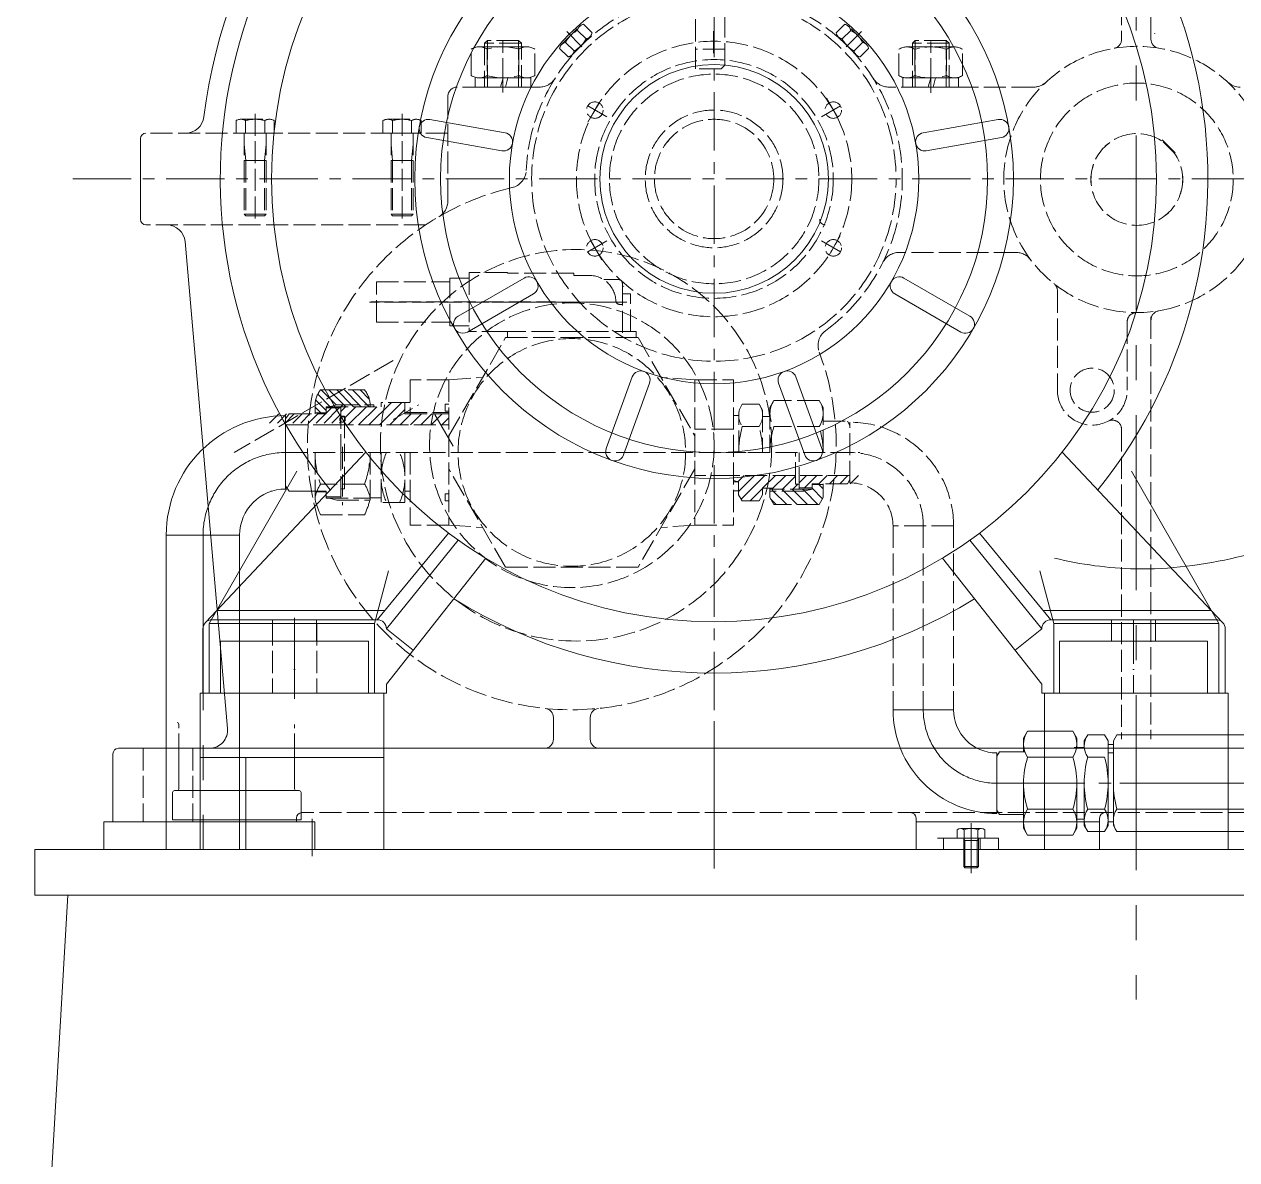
# Model space of a CAD drawing. Header units: inches. Extents: x 76 to 22091, y 292 to 17065.
# Drawn here: x 4608 to 5268, y 12980 to 13598 of the extents above; entities that cross this region are included whole.
import ezdxf

# ---------------------------------------------------------------- set-up
doc = ezdxf.new("R2010")
doc.units = ezdxf.units.IN
doc.header["$MEASUREMENT"] = 0
for name, pattern in [('ACAD_ISO02W100', [15, 12, -3]), ('ACAD_ISO04W100', [30, 24, -3, 0, -3]), ('CENTER', [50.8, 31.75, -6.35, 6.35, -6.35]), ('EB_DASH', [6, 3, -3]), ('EB_DASHDOTDOT', [45, 30, -3, 3, -3, 3, -3])]:
    doc.linetypes.add(name, pattern=pattern)
for name, color, linetype, lineweight in [('CAXA0', 7, 'Continuous', 5), ('CAXA1', 5, 'CENTER', 5), ('CAXA2', 6, 'EB_DASH', 5), ('CAXA3', 7, 'Continuous', 5), ('图层1', 1, 'ACAD_ISO04W100', 5)]:
    doc.layers.add(name, color=color, linetype=linetype, lineweight=lineweight)

msp = doc.modelspace()

# ---------------------------------------------------------------- linework, layer by layer
at = {"color": 7, "lineweight": 5}
for p, q in [((4828.63, 13546.1), (4869.52, 13538.88)), ((5138.19, 13546.1), (5097.29, 13538.88)), ((4826.89, 13536.25), (4867.79, 13529.04)), ((5139.92, 13536.25), (5099.03, 13529.04)), ((4844.03, 13439.03), (4880, 13459.8)), ((5122.78, 13439.03), (5086.82, 13459.8)), ((4849.03, 13430.37), (4885, 13451.14)), ((5117.78, 13430.37), (5081.82, 13451.14)), ((4924.65, 13366.92), (4938.86, 13405.94)), ((4934.05, 13363.5), (4948.25, 13402.52)), ((5032.76, 13363.5), (5018.56, 13402.52)), ((5042.16, 13366.92), (5027.96, 13405.94)), ((4706.55, 13272.43), (4793.71, 13365.01)), ((5260.26, 13272.43), (5173.1, 13365.01)), ((4799.91, 13273.73), (4838.74, 13320.93)), ((4804.91, 13268.73), (4844.05, 13317.05)), ((5161.91, 13268.73), (5122.76, 13317.05)), ((5166.91, 13273.73), (5128.08, 13320.93)), ((4804.91, 13238.73), (4859, 13307.27)), ((5161.91, 13238.73), (5107.82, 13307.27)), ((4804.02, 13278.73), (4712.48, 13278.73)), ((5162.79, 13278.73), (5254.34, 13278.73)), ((4799.91, 13273.73), (4709.91, 13273.73)), ((4799.91, 13273.73), (4709.91, 13273.73)), ((5166.91, 13273.73), (5256.91, 13273.73)), ((5166.91, 13273.73), (5256.91, 13273.73)), ((4704.91, 13268.73), (4704.91, 13233.73)), ((4804.91, 13268.73), (4819.4, 13257.1)), ((5161.91, 13268.73), (5147.41, 13257.1)), ((5261.91, 13268.73), (5261.91, 13233.73)), ((4795.23, 13262.06), (4714.59, 13262.06)), ((4714.59, 13262.06), (4714.59, 13233.73)), ((4795.23, 13262.06), (4795.23, 13233.73)), ((5171.59, 13262.06), (5252.23, 13262.06)), ((5171.59, 13262.06), (5171.59, 13233.73)), ((5252.23, 13262.06), (5252.23, 13233.73)), ((4804.91, 13238.73), (4804.91, 13233.73)), ((5161.91, 13238.73), (5161.91, 13233.73)), ((4804.91, 13233.73), (4704.91, 13233.73)), ((5161.91, 13233.73), (5261.91, 13233.73))]:
    msp.add_line(p, q, dxfattribs=at)
for radius in [241.04, 163.05, 149.02, 111.52, 62.24]:
    msp.add_circle((4983.41, 13513.73), radius, dxfattribs=at)
for centre, radius, start, end in [((4983.41, 13513.73), 269, 115.54954, 218.99914), ((4983.41, 13513.73), 269, 321.00086, 64.45046), ((4827.76, 13541.17), 5, 80, 260), ((5139.06, 13541.17), 5, 280, 100), ((4868.66, 13533.96), 5, 260, 80), ((5098.16, 13533.96), 5, 100, 280), ((4882.5, 13455.47), 5, 300, 120), ((5084.32, 13455.47), 5, 60, 240), ((4846.53, 13434.7), 5, 120, 300), ((5120.28, 13434.7), 5, 240, 60), ((4943.55, 13404.23), 5, 340, 160), ((5023.26, 13404.23), 5, 20, 200), ((4929.35, 13365.21), 5, 160, 340), ((5037.46, 13365.21), 5, 200, 20), ((4983.41, 13513.73), 269, 238.17487, 301.82513), ((4709.91, 13268.73), 5, 90, 180), ((4799.91, 13268.73), 5, 0, 90), ((5166.91, 13268.73), 5, 90, 180), ((5256.91, 13268.73), 5, 0, 90)]:
    msp.add_arc(centre, radius, start, end, dxfattribs=at)
at = {"layer": 'CAXA0', "color": 7, "linetype": 'Continuous', "lineweight": 5}
for p, q in [((5221.41, 13684.5), (5221.41, 13589.9)), ((4670.92, 13535.72), (4670.92, 13491.73)), ((4695.21, 13479.6), (4718.39, 13214.6)), ((4774.14, 13389.84), (4767.48, 13396.5)), ((4777.5, 13390.72), (4769.39, 13398.83)), ((4781.63, 13390.83), (4773.63, 13398.83)), ((4785.88, 13390.83), (4777.88, 13398.83)), ((4790.12, 13390.83), (4782.12, 13398.83)), ((4794.36, 13390.83), (4786.36, 13398.83)), ((4795.57, 13393.86), (4790.6, 13398.83)), ((4769.16, 13386.33), (4766.02, 13389.47)), ((4772.02, 13387.72), (4766.35, 13393.39)), ((4770.95, 13380.83), (4779.2, 13389.08)), ((4772.02, 13386.14), (4774.96, 13389.08)), ((4780.02, 13387.07), (4782.68, 13389.73)), ((4782.73, 13389.73), (4781.63, 13390.83)), ((4782.26, 13383.65), (4788.34, 13389.73)), ((4784.09, 13379.83), (4793.99, 13389.73)), ((4786.98, 13389.73), (4785.88, 13390.83)), ((4789.75, 13379.83), (4799.65, 13389.73)), ((4791.22, 13389.73), (4790.12, 13390.83)), ((4795.46, 13389.73), (4794.36, 13390.83)), ((4795.41, 13379.83), (4807.69, 13392.11)), ((4801.06, 13379.83), (4813.34, 13392.11)), ((4802.02, 13392.1), (4802.03, 13392.11)), ((4741.25, 13380.83), (4746.25, 13385.83)), ((4745.5, 13380.83), (4750.5, 13385.83)), ((4749.74, 13380.83), (4754.74, 13385.83)), ((4752.02, 13385.83), (4750.02, 13383.04)), ((4750.02, 13384.86), (4750.02, 13344.91)), ((4753.98, 13380.83), (4758.98, 13385.83)), ((4758.22, 13380.83), (4763.22, 13385.83)), ((4762.47, 13380.83), (4767.47, 13385.83)), ((4766.71, 13380.83), (4771.71, 13385.83)), ((4775.19, 13380.83), (4780.02, 13385.65)), ((4806.72, 13379.83), (4815.02, 13388.13)), ((4812.38, 13379.83), (4818.38, 13385.83)), ((4818.04, 13379.83), (4824.04, 13385.83)), ((4823.69, 13379.83), (4829.69, 13385.83)), ((4829.35, 13379.83), (4835.35, 13385.83)), ((4841.34, 13368.19), (4831.34, 13385.51)), ((4835.01, 13379.83), (4838.92, 13383.74)), ((4779.44, 13380.83), (4780.02, 13381.41)), ((4708.42, 13271.73), (4756.1, 13354.56)), ((4993.92, 13352.07), (4994.13, 13352.27)), ((4996.42, 13348.91), (4999.78, 13352.27)), ((4996.8, 13343.63), (5005.44, 13352.27)), ((4998.21, 13339.39), (5011.1, 13352.27)), ((5009.86, 13345.32), (5016.81, 13352.27)), ((5015.3, 13345.11), (5022.47, 13352.27)), ((5020.66, 13344.81), (5027.71, 13351.86)), ((5029.8, 13348.35), (5033.72, 13352.27)), ((5032.61, 13345.5), (5039.38, 13352.27)), ((5040.56, 13347.79), (5045.04, 13352.27)), ((5046.21, 13347.79), (5050.69, 13352.27)), ((5051.86, 13347.78), (5056.35, 13352.27)), ((5057.51, 13347.78), (5062.01, 13352.27)), ((5258.42, 13271.73), (5210.73, 13354.56)), ((4742.02, 13343.83), (4742.73, 13343.83)), ((4752.02, 13343.83), (4750.02, 13346.63)), ((4752.02, 13343.83), (4766.02, 13343.83)), ((5003.06, 13338.53), (5009.8, 13345.27)), ((5015.67, 13343.82), (5015.3, 13344.19)), ((5015.67, 13343.82), (5015.3, 13344.19)), ((5022.96, 13336.51), (5015.67, 13343.82)), ((5022.96, 13336.51), (5015.67, 13343.82)), ((5021.33, 13343.81), (5020.33, 13344.81)), ((5021.33, 13343.81), (5020.33, 13344.81)), ((5028.62, 13336.51), (5021.33, 13343.81)), ((5028.62, 13336.51), (5021.33, 13343.81)), ((5026.98, 13343.81), (5025.99, 13344.81)), ((5026.98, 13343.81), (5025.99, 13344.81)), ((5026.31, 13344.81), (5029.06, 13347.55)), ((5034.28, 13336.5), (5026.98, 13343.81)), ((5034.28, 13336.5), (5026.98, 13343.81)), ((5032.58, 13343.86), (5031.64, 13344.8)), ((5032.58, 13343.86), (5031.64, 13344.8)), ((5039.94, 13336.5), (5032.58, 13343.86)), ((5039.94, 13336.5), (5032.58, 13343.86)), ((5042.43, 13339.65), (5036.8, 13345.3)), ((5042.43, 13339.65), (5036.8, 13345.3)), ((5042.8, 13344.95), (5040.46, 13347.29)), ((5042.8, 13344.95), (5040.46, 13347.29)), ((5017.31, 13336.52), (5014.18, 13339.65)), ((5017.31, 13336.52), (5014.18, 13339.65)), ((4684.99, 13319.83), (4724.94, 13319.83)), ((4684.99, 13319.83), (4684.99, 13148.73)), ((4684.99, 13319.83), (4714.94, 13319.83)), ((4724.94, 13319.83), (4724.94, 13148.73)), ((4798.42, 13271.73), (4806.02, 13300.34)), ((5168.42, 13271.73), (5160.82, 13300.34)), ((4708.42, 13271.73), (4798.42, 13271.73)), ((4708.42, 13233.73), (4708.42, 13271.73)), ((4798.42, 13233.73), (4798.42, 13271.73)), ((5168.42, 13271.73), (5258.42, 13271.73)), ((5168.42, 13233.73), (5168.42, 13271.73)), ((5258.42, 13233.73), (5258.42, 13271.73)), ((4803.42, 13233.73), (4703.41, 13233.73)), ((4703.41, 13233.73), (4703.41, 13148.73)), ((4803.42, 13233.73), (4803.42, 13148.73)), ((5163.42, 13233.73), (5163.42, 13148.73)), ((5263.41, 13233.73), (5163.42, 13233.73)), ((5263.41, 13233.73), (5263.41, 13148.73)), ((5113.88, 13224.74), (5080.88, 13224.74)), ((4895.92, 13220.49), (4895.92, 13208.73)), ((4915.92, 13220.49), (4915.92, 13208.73)), ((5152.02, 13209.25), (5154.21, 13213.04)), ((5154.21, 13213.04), (5178.83, 13213.04)), ((5181.02, 13209.25), (5178.83, 13213.04)), ((5185.02, 13207.74), (5186.93, 13211.04)), ((5186.93, 13211.04), (5196.12, 13211.04)), ((5198.02, 13207.74), (5196.12, 13211.04)), ((5200.92, 13207.74), (5202.83, 13211.04)), ((5303.05, 13211.04), (5202.83, 13211.04)), ((5303.05, 13211.04), (5245.77, 13211.04)), ((5400.41, 13203.73), (4658.92, 13203.73)), ((5152.02, 13209.25), (5152.02, 13201.74)), ((5179.52, 13204.24), (5185.02, 13204.24)), ((5181.02, 13209.25), (5181.02, 13204.24)), ((5185.02, 13207.74), (5185.02, 13204.24)), ((5198.02, 13207.74), (5198.02, 13201.24)), ((5200.92, 13205.74), (5198.02, 13205.74)), ((5200.92, 13207.74), (5200.92, 13163.74)), ((4655.92, 13200.73), (4655.92, 13163.73)), ((4803.42, 13198.73), (4703.41, 13198.73)), ((4728.41, 13198.73), (4728.41, 13148.73)), ((5137.52, 13199.4), (5138.87, 13201.74)), ((5137.52, 13201.24), (5137.52, 13168.24)), ((5138.87, 13201.74), (5152.76, 13201.74)), ((5154.21, 13198.89), (5178.83, 13198.89)), ((5186.93, 13198.89), (5196.12, 13198.89)), ((5200.92, 13201.24), (5198.02, 13201.24)), ((5198.02, 13201.24), (5198.02, 13161.74)), ((5152.02, 13184.74), (5152.02, 13160.23)), ((5181.02, 13160.23), (5181.02, 13184.74)), ((5185.02, 13184.74), (5185.02, 13161.74)), ((5185.02, 13161.74), (5185.02, 13184.74)), ((5200.92, 13184.74), (5200.92, 13161.74)), ((5200.92, 13161.74), (5200.92, 13184.74)), ((4688.41, 13164.73), (4688.41, 13179.73)), ((4689.41, 13180.73), (4757.41, 13180.73)), ((4755.91, 13180.73), (4757.41, 13180.73)), ((4758.41, 13164.73), (4758.41, 13179.73)), ((4688.41, 13164.73), (4758.41, 13164.73)), ((4755.92, 13165.73), (4755.92, 13163.73)), ((5093.41, 13165.73), (5093.41, 13163.73)), ((5093.42, 13165.73), (5093.42, 13163.73)), ((5137.52, 13170.07), (5138.87, 13167.74)), ((5138.87, 13167.74), (5152.02, 13167.74)), ((5152.02, 13160.23), (5152.02, 13167.74)), ((5154.21, 13170.59), (5178.83, 13170.59)), ((5181.02, 13165.24), (5181.02, 13160.23)), ((5181.02, 13165.24), (5185.02, 13165.24)), ((5185.02, 13165.24), (5185.02, 13161.74)), ((5186.93, 13170.59), (5196.12, 13170.59)), ((5193.42, 13165.73), (5193.42, 13148.73)), ((5198.02, 13161.74), (5198.02, 13168.24)), ((5200.92, 13165.24), (5200.92, 13161.74)), ((5202.83, 13170.59), (5303.05, 13170.59)), ((4661.9, 13163.73), (4650.92, 13163.73)), ((4650.92, 13163.73), (4650.92, 13148.73)), ((4723.41, 13163.73), (4650.92, 13163.73)), ((4723.42, 13163.73), (4655.92, 13163.73)), ((4765.92, 13163.73), (4670.92, 13163.73)), ((4765.92, 13163.73), (4765.92, 13148.73)), ((5193.41, 13163.73), (5093.41, 13163.73)), ((5093.41, 13163.73), (5093.41, 13148.73)), ((5169.91, 13163.73), (5093.41, 13163.73)), ((5193.42, 13163.73), (5093.42, 13163.73)), ((5193.42, 13163.73), (5093.42, 13163.73)), ((5114.41, 13163.73), (5097.41, 13163.73)), ((5114.42, 13163.73), (5097.42, 13163.73)), ((5115.91, 13159.44), (5115.91, 13154.74)), ((5129.04, 13160.04), (5117.78, 13160.04)), ((5119.66, 13159.44), (5119.66, 13154.74)), ((5127.16, 13159.44), (5127.16, 13154.74)), ((5130.92, 13159.44), (5130.92, 13154.74)), ((5152.02, 13160.23), (5154.21, 13156.44)), ((5181.02, 13160.23), (5178.83, 13156.44)), ((5185.02, 13161.74), (5186.93, 13158.44)), ((5186.93, 13158.44), (5196.12, 13158.44)), ((5198.02, 13161.74), (5196.12, 13158.44)), ((5200.92, 13163.74), (5197.99, 13163.74)), ((5200.92, 13161.74), (5202.83, 13158.44)), ((5303.05, 13158.44), (5202.83, 13158.44)), ((5138.41, 13154.74), (5105.05, 13154.74)), ((5130.92, 13154.74), (5115.91, 13154.74)), ((5127.41, 13154.74), (5119.41, 13154.74)), ((5119.41, 13154.74), (5120.01, 13153.49)), ((5119.41, 13154.74), (5119.41, 13139.34)), ((5127.41, 13153.49), (5119.41, 13153.49)), ((5120.01, 13153.49), (5120.01, 13138.74)), ((5127.41, 13154.74), (5126.81, 13153.49)), ((5126.81, 13153.49), (5126.81, 13138.74)), ((5127.41, 13154.74), (5127.41, 13139.34)), ((5128.41, 13154.74), (5128.41, 13148.74)), ((5138.41, 13154.74), (5138.41, 13148.73)), ((5154.21, 13156.44), (5178.83, 13156.44)), ((5473.41, 13148.73), (4613.4, 13148.73)), ((4613.4, 13148.73), (4613.4, 13123.73)), ((4613.41, 13148.73), (4613.41, 13123.73)), ((5443.41, 13148.73), (4613.41, 13148.73)), ((4675.41, 13148.73), (4771.41, 13148.73)), ((5120.01, 13138.74), (5119.41, 13139.34)), ((5127.41, 13139.34), (5119.41, 13139.34)), ((5126.81, 13138.74), (5120.01, 13138.74)), ((5126.81, 13138.74), (5127.41, 13139.34)), ((4631.33, 13123.73), (4607.62, 12718.73)), ((4613.41, 13123.73), (5519.73, 13123.73))]:
    msp.add_line(p, q, dxfattribs=at)
for centre, radius, start, end in [((4983.41, 13513.73), 280, 58.99728, 173.06809), ((5212.97, 13513.84), 205, 308.94851, 93.45141), ((5212.97, 13513.85), 178.5, 317.84881, 79.53904), ((5226.41, 13589.9), 5, 180, 260.57775), ((5270.05, 13573.73), 10, 226.94561, 270), ((4695.53, 13548.73), 10, 270, 353.06809), ((4673.92, 13535.72), 3, 90, 180), ((4673.92, 13491.73), 3, 180, 270), ((4685.25, 13478.73), 10, 5, 90), ((4750.02, 13319.83), 65.03, 90, 180), ((4750.02, 13319.83), 25.08, 90, 180), ((4817.28, 13352.86), 53.05, 194.91691, 204.52925), ((4890.92, 13220.49), 5, 0, 84.22171), ((4920.92, 13220.49), 5, 95.77737, 180), ((5137.38, 13224.74), 56.5, 180, 270.14568), ((5137.38, 13224.74), 23.5, 180, 270), ((4690.91, 13216.73), 1, 0, 90), ((4708.43, 13213.73), 10, 270, 5), ((5164.55, 13205.97), 12.53, 145.61575, 214.38425), ((5168.49, 13205.97), 12.53, 325.61575, 34.38425), ((5195.66, 13204.96), 10.64, 145.17482, 214.82518), ((4658.92, 13200.73), 3, 90, 180), ((4890.92, 13208.73), 5, 270, 0), ((4920.92, 13208.73), 5, 180, 270), ((5198.85, 13184.74), 46.83, 162.41205, 180), ((5134.19, 13184.74), 46.83, 0, 17.58795), ((5238.52, 13184.74), 53.5, 164.66283, 180), ((5144.53, 13184.74), 53.5, 0, 15.33717), ((5198.85, 13184.74), 46.83, 180, 197.58795), ((5134.19, 13184.74), 46.83, 342.41205, 0), ((5238.52, 13184.74), 53.5, 180, 195.33717), ((5144.53, 13184.74), 53.5, 344.66283, 0), ((5254.42, 13184.74), 53.5, 180, 195.33717), ((4689.41, 13179.73), 1, 90, 180), ((4690.91, 13181.73), 1, 270, 0), ((4755.91, 13181.73), 1, 180, 270), ((4757.41, 13179.73), 1, 0, 90), ((4758.92, 13165.73), 3, 90, 180), ((5090.41, 13165.73), 3, 0, 90), ((5090.42, 13165.73), 3, 0, 90), ((5164.55, 13163.51), 12.53, 145.61575, 214.38425), ((5168.49, 13163.51), 12.53, 325.61575, 34.38425), ((5195.66, 13164.51), 10.64, 145.17482, 214.82518), ((5196.41, 13165.73), 3, 90, 180), ((5187.38, 13164.51), 10.64, 325.17482, 34.82518), ((5211.56, 13164.51), 10.64, 145.17482, 214.82518), ((5117.78, 13156.81), 3.23, 54.42999, 125.57001), ((5123.41, 13148.04), 12, 71.77609, 108.22391), ((5129.04, 13156.81), 3.23, 54.42999, 125.57001)]:
    msp.add_arc(centre, radius, start, end, dxfattribs=at)
msp.add_open_spline([(5168.86, 13307.29), (5183.33, 13303.8), (5216.64, 13299.2), (5268.81, 13305.8), (5322.02, 13325.02), (5368.09, 13358.86), (5404.27, 13403.46), (5427.79, 13456.35), (5436.85, 13513.91), (5430.68, 13572.25), (5409.45, 13627.35), (5374.45, 13675.47), (5327.88, 13712.86), (5272.82, 13738.07), (5205.61, 13745.27), (5158.61, 13750.34), (5131.41, 13752.05)], degree=3, knots=[390.984986, 390.984986, 390.984986, 390.984986, 435.562997, 491.28195, 547.414343, 603.989531, 660.957167, 718.31882, 776.072409, 834.217399, 892.754845, 951.684747, 1011.007107, 1070.721927, 1130.877301, 1212.959318, 1212.959318, 1212.959318, 1212.959318], dxfattribs=at)
msp.add_point((5213.41, 13513.73), dxfattribs=at)
at = {"layer": 'CAXA1', "lineweight": 5}
for p, q in [((4983.41, 13967.43), (4983.41, 13211.17)), ((4634.12, 13513.73), (5332.69, 13513.73))]:
    msp.add_line(p, q, dxfattribs=at)
at = {"layer": 'CAXA1', "linetype": 'CENTER', "lineweight": 5, "ltscale": 3}
for p, q in [((5213.41, 13842.26), (5213.41, 13067.03)), ((4705.02, 13319.83), (4705.02, 13148.73)), ((4754.92, 13274.73), (4754.92, 13230.73)), ((4983.41, 13218.51), (4983.41, 13138.26)), ((5337.72, 13184.74), (5134.88, 13184.74)), ((5466.36, 13184.74), (5192.92, 13184.74)), ((5250.44, 13184.73), (5342.8, 13184.73)), ((5253.94, 13184.73), (5346.3, 13184.73)), ((4764.41, 13144.98), (4764.41, 13165.42)), ((5123.41, 13163.04), (5123.41, 13135.74)), ((4983.41, 13148.74), (4983.41, 13138.26))]:
    msp.add_line(p, q, dxfattribs=at)
for centre, radius, start, end in [((4750.02, 13319.83), 45, 90, 180), ((5137.38, 13224.74), 40, 180, 270.20578)]:
    msp.add_arc(centre, radius, start, end, dxfattribs=at)
at = {"layer": 'CAXA2', "color": 7, "linetype": 'ACAD_ISO02W100', "lineweight": 5}
for p, q in [((4973.33, 13573.73), (4973.33, 13794.37)), ((4973.33, 13573.65), (4973.33, 13793.65)), ((4989.33, 13575.73), (4989.33, 13794.58)), ((4989.33, 13575.73), (4989.33, 13793.86)), ((5205.41, 13684.38), (5205.41, 13589.8)), ((4900.37, 13586.94), (4910.11, 13596.8)), ((4911.45, 13585.74), (4903.11, 13593.98)), ((4909.01, 13594.65), (4913.66, 13590.05)), ((4916.91, 13593.33), (4912.25, 13597.93)), ((4983.06, 13582.14), (4983.06, 13597.14)), ((4983.42, 13581.22), (4983.42, 13596.22)), ((5049.92, 13593.33), (5054.57, 13597.93)), ((5057.82, 13594.65), (5053.16, 13590.05)), ((5055.37, 13585.74), (5063.72, 13593.98)), ((5066.45, 13586.94), (5056.71, 13596.8)), ((4858.41, 13587.62), (4859.91, 13589.12)), ((4878.41, 13587.62), (4858.41, 13587.62)), ((4858.41, 13587.62), (4858.41, 13563.75)), ((4876.91, 13589.12), (4859.91, 13589.12)), ((4859.91, 13563.75), (4859.91, 13589.12)), ((4868.41, 13567.49), (4868.41, 13588.67)), ((4878.41, 13587.62), (4876.91, 13589.12)), ((4876.91, 13563.75), (4876.91, 13589.12)), ((4878.41, 13563.75), (4878.41, 13587.62)), ((4902.51, 13588.07), (4907.17, 13583.48)), ((4906.06, 13581.32), (4915.8, 13591.18)), ((5060.76, 13581.32), (5051.02, 13591.18)), ((5064.31, 13588.07), (5059.66, 13583.48)), ((5091.41, 13587.6), (5092.91, 13589.1)), ((5111.41, 13587.6), (5091.41, 13587.6)), ((5091.41, 13587.6), (5091.41, 13563.73)), ((5109.91, 13589.1), (5092.91, 13589.1)), ((5092.91, 13563.73), (5092.91, 13589.1)), ((5101.41, 13567.45), (5101.41, 13588.63)), ((5111.41, 13587.6), (5109.91, 13589.1)), ((5109.91, 13563.73), (5109.91, 13589.1)), ((5111.41, 13563.73), (5111.41, 13587.6)), ((5223.38, 13593.07), (5223.38, 13593.02)), ((5223.43, 13593.06), (5223.43, 13593.01)), ((4851.09, 13570.05), (4851.09, 13584.39)), ((4855.42, 13585.67), (4881.4, 13585.67)), ((4859.75, 13584.39), (4859.75, 13570.05)), ((4877.07, 13584.39), (4877.07, 13570.05)), ((4885.73, 13570.05), (4885.73, 13584.39)), ((4903.92, 13580.19), (4899.27, 13584.79)), ((4989.33, 13584.47), (4973.33, 13584.47)), ((5062.9, 13580.19), (5067.56, 13584.79)), ((5084.09, 13570), (5084.09, 13584.35)), ((5088.42, 13585.63), (5114.4, 13585.63)), ((5092.75, 13584.35), (5092.75, 13570)), ((5110.07, 13584.35), (5110.07, 13570)), ((5118.73, 13570), (5118.73, 13584.35)), ((4987.33, 13573.73), (4973.33, 13573.73)), ((4987.33, 13573.73), (4989.33, 13575.73)), ((4883.51, 13568.75), (4853.31, 13568.75)), ((4853.31, 13563.75), (4853.31, 13568.75)), ((4855.42, 13568.77), (4881.4, 13568.77)), ((4867.29, 13564.4), (4868.45, 13568.75)), ((4868.41, 13560.75), (4868.41, 13571.75)), ((4869.7, 13563.75), (4871.04, 13568.75)), ((4883.51, 13563.75), (4883.51, 13568.75)), ((5116.51, 13568.71), (5086.31, 13568.71)), ((5086.31, 13563.71), (5086.31, 13568.71)), ((5088.42, 13568.73), (5114.4, 13568.73)), ((5100.29, 13564.35), (5101.46, 13568.71)), ((5101.41, 13560.71), (5101.41, 13571.71)), ((5102.71, 13563.71), (5104.05, 13568.71)), ((5116.51, 13563.71), (5116.51, 13568.71)), ((4888.29, 13563.73), (4843.41, 13563.73)), ((4883.51, 13563.75), (4853.31, 13563.75)), ((4867.11, 13563.75), (4867.29, 13564.4)), ((5157.4, 13563.73), (5078.62, 13563.73)), ((5116.51, 13563.71), (5086.31, 13563.71)), ((5100.12, 13563.71), (5100.29, 13564.35)), ((4838.41, 13558.73), (4838.41, 13501.81)), ((4924.96, 13547.47), (4911.97, 13554.97)), ((4914.71, 13544.73), (4922.21, 13557.72)), ((5041.87, 13547.47), (5054.86, 13554.97)), ((5044.62, 13557.72), (5052.12, 13544.73)), ((4733.41, 13549.24), (4733.41, 13490.74)), ((4813.41, 13549.24), (4813.41, 13490.74)), ((4723.01, 13545.47), (4723.01, 13538.74)), ((4725.61, 13546.24), (4741.2, 13546.24)), ((4728.21, 13545.47), (4728.21, 13538.74)), ((4738.6, 13545.47), (4738.6, 13538.74)), ((4743.8, 13545.47), (4743.8, 13538.74)), ((4803.01, 13545.47), (4803.01, 13538.74)), ((4805.61, 13546.24), (4821.2, 13546.24)), ((4808.21, 13545.47), (4808.21, 13538.74)), ((4818.6, 13545.47), (4818.6, 13538.74)), ((4823.8, 13545.47), (4823.8, 13538.74)), ((4838.41, 13538.73), (4673.92, 13538.73)), ((4723.01, 13538.74), (4743.8, 13538.74)), ((4727.41, 13538.74), (4739.41, 13538.74)), ((4727.41, 13538.74), (4727.41, 13494.64)), ((4739.41, 13538.74), (4739.41, 13494.64)), ((4803.01, 13538.74), (4823.8, 13538.74)), ((4807.41, 13538.74), (4819.41, 13538.74)), ((4807.41, 13538.74), (4807.41, 13494.64)), ((4819.41, 13538.74), (4819.41, 13494.64)), ((5227.53, 13534.96), (5234.6, 13527.89)), ((5227.57, 13534.96), (5234.64, 13527.89)), ((4728.31, 13523.74), (4727.41, 13532.49)), ((4738.51, 13523.74), (4739.41, 13532.49)), ((4808.31, 13523.74), (4807.41, 13532.49)), ((4818.51, 13523.74), (4819.41, 13532.49)), ((5228.13, 13533.88), (5234.08, 13527.95)), ((4727.41, 13523.74), (4739.41, 13523.74)), ((4728.31, 13523.74), (4728.31, 13493.74)), ((4738.51, 13523.74), (4738.51, 13493.74)), ((4807.41, 13523.74), (4819.41, 13523.74)), ((4808.31, 13523.74), (4808.31, 13493.74)), ((4818.51, 13523.74), (4818.51, 13493.74)), ((4728.31, 13493.74), (4727.41, 13494.64)), ((4727.41, 13494.64), (4739.41, 13494.64)), ((4738.51, 13493.74), (4739.41, 13494.64)), ((4808.31, 13493.74), (4807.41, 13494.64)), ((4807.41, 13494.64), (4819.41, 13494.64)), ((4818.51, 13493.74), (4819.41, 13494.64)), ((4826.32, 13488.73), (4673.92, 13488.73)), ((4728.31, 13493.74), (4738.51, 13493.74)), ((4808.31, 13493.74), (4818.51, 13493.74)), ((4922.21, 13469.73), (4914.71, 13482.72)), ((5052.12, 13482.72), (5044.62, 13469.73)), ((4924.96, 13479.97), (4911.97, 13472.47)), ((5041.87, 13479.97), (5054.86, 13472.47)), ((5147.89, 13473.73), (5084.23, 13473.73)), ((4870.92, 13462.73), (4849.92, 13462.73)), ((4849.92, 13462.73), (4849.92, 13430.73)), ((4868.92, 13462.73), (4870.92, 13462.73)), ((4870.92, 13462.73), (4870.92, 13462.48)), ((4906.92, 13462.48), (4870.92, 13462.48)), ((4906.92, 13461.23), (4906.92, 13462.48)), ((4799.42, 13435.74), (4799.42, 13457.74)), ((4799.42, 13457.74), (4839.42, 13457.74)), ((4839.42, 13459.74), (4849.92, 13459.74)), ((4839.42, 13433.74), (4839.42, 13459.74)), ((4915.42, 13461.23), (4906.92, 13461.23)), ((4923.28, 13458.91), (4931.43, 13458.91)), ((4931.43, 13458.91), (4923.28, 13458.91)), ((4933.43, 13456.91), (4933.43, 13428.24)), ((4934.22, 13455.31), (4933.99, 13455.18)), ((4937.92, 13451.23), (4933.43, 13451.23)), ((4937.92, 13430.73), (4937.92, 13451.23)), ((5170.41, 13452.82), (5170.41, 13398.73)), ((4935.94, 13446.73), (4795.73, 13446.73)), ((4796.63, 13446.74), (4896.96, 13446.74)), ((4933.04, 13446.73), (4862.31, 13446.73)), ((4931.9, 13445.45), (4933.43, 13445.45)), ((4799.42, 13435.74), (4839.42, 13435.74)), ((5208.41, 13435.95), (5208.41, 13398.73)), ((5221.41, 13438.73), (5221.41, 13208.73)), ((4839.42, 13433.74), (4849.92, 13433.74)), ((4868.92, 13430.73), (4849.92, 13430.73)), ((4940.92, 13430.73), (4862.31, 13430.73)), ((4870.92, 13430.73), (4862.31, 13430.73)), ((4870.92, 13430.73), (4870.92, 13427.33)), ((4940.92, 13430.73), (4940.92, 13427.33)), ((4838.92, 13373.79), (4869.83, 13427.33)), ((4869.83, 13427.33), (4942, 13427.33)), ((4942, 13427.33), (4972.92, 13373.79)), ((4808.62, 13414.86), (4722.02, 13364.86)), ((4838.92, 13404.38), (4817.92, 13404.38)), ((4817.92, 13404.38), (4817.92, 13385.83)), ((4838.92, 13404.38), (4857.34, 13405.7)), ((4838.92, 13404.38), (4838.92, 13325.28)), ((4972.92, 13404.38), (4954.49, 13405.7)), ((4972.92, 13404.38), (4993.92, 13404.38)), ((4972.92, 13404.38), (4972.92, 13325.28)), ((4993.92, 13404.38), (4993.92, 13325.28)), ((4769.02, 13398.83), (4793.02, 13398.83)), ((4766.02, 13390.46), (4766.02, 13385.83)), ((4772.02, 13389.73), (4802.02, 13389.73)), ((4772.02, 13389.73), (4772.02, 13385.83)), ((4772.02, 13389.08), (4780.02, 13389.08)), ((4777.94, 13390.83), (4773.71, 13389.73)), ((4777.94, 13390.83), (4796.01, 13390.83)), ((4780.02, 13389.73), (4781.12, 13390.83)), ((4780.02, 13389.73), (4780.02, 13364.83)), ((4796.01, 13390.83), (4798.02, 13390.83)), ((4796.02, 13390.46), (4796.02, 13389.73)), ((4798.02, 13390.83), (4798.02, 13389.73)), ((4817.92, 13392.11), (4802.02, 13392.11)), ((4802.02, 13392.11), (4802.02, 13389.73)), ((4808.65, 13382.81), (4822.51, 13390.81)), ((4815.02, 13392.11), (4815.02, 13385.83)), ((4815.02, 13392.11), (4815.02, 13385.83)), ((4836.92, 13391.13), (4836.92, 13387.33)), ((4838.92, 13391.13), (4836.92, 13391.13)), ((5007.94, 13391.12), (4998.75, 13391.13)), ((5007.94, 13391.12), (4998.75, 13391.13)), ((5009.84, 13387.82), (5007.94, 13391.12)), ((5009.84, 13387.82), (5007.94, 13391.12)), ((5013.84, 13389.33), (5013.82, 13364.82)), ((5013.84, 13389.33), (5013.82, 13364.82)), ((5013.84, 13389.33), (5016.03, 13393.12)), ((5013.84, 13389.33), (5016.03, 13393.12)), ((5040.66, 13393.09), (5016.03, 13393.12)), ((5040.66, 13393.09), (5016.03, 13393.12)), ((5042.84, 13389.3), (5040.66, 13393.09)), ((5042.84, 13389.3), (5040.66, 13393.09)), ((5042.82, 13364.79), (5042.84, 13389.3)), ((5042.82, 13364.79), (5042.84, 13389.3)), ((4752.02, 13385.83), (4772.02, 13385.83)), ((4766.02, 13386.33), (4772.02, 13386.33)), ((4780.02, 13384.58), (4781.99, 13384.58)), ((4781.99, 13384.58), (4781.99, 13364.83)), ((4815.02, 13386.65), (4838.92, 13386.65)), ((4815.02, 13385.83), (4838.92, 13385.83)), ((4838.92, 13387.33), (4836.92, 13387.33)), ((4996.84, 13385.01), (4993.92, 13385.01)), ((4996.82, 13364.83), (4996.84, 13385.06)), ((4996.82, 13364.83), (4996.84, 13385.06)), ((5009.84, 13387.82), (5009.82, 13364.82)), ((5009.84, 13387.82), (5009.82, 13364.82)), ((5013.84, 13384.32), (5009.84, 13384.32)), ((5013.84, 13384.32), (5009.84, 13384.32)), ((4750.02, 13379.83), (4780.02, 13379.83)), ((4774.89, 13379.83), (4838.92, 13379.83)), ((4972.92, 13348.21), (4972.92, 13381.46)), ((4993.92, 13377.43), (4972.92, 13377.43)), ((5007.93, 13378.97), (4998.74, 13378.98)), ((5007.93, 13378.97), (4998.74, 13378.98)), ((5040.64, 13378.94), (5016.02, 13378.97)), ((5040.64, 13378.94), (5016.02, 13378.97)), ((5042.83, 13381.79), (5056.03, 13381.79)), ((5057.39, 13379.44), (5056.03, 13381.79)), ((5057.38, 13348.29), (5057.38, 13381.29)), ((5205.41, 13377.4), (5205.41, 13208.73)), ((4750.02, 13364.83), (5000.93, 13364.83)), ((4766.02, 13364.83), (4766.02, 13339.21)), ((4780.02, 13339.93), (4780.02, 13364.83)), ((4781.02, 13367.83), (4781.02, 13336.21)), ((4781.99, 13345.08), (4781.99, 13364.83)), ((4796.02, 13364.83), (4796.02, 13339.21)), ((4802.02, 13364.83), (4802.02, 13337.55)), ((4815.02, 13364.83), (4815.02, 13337.55)), ((4817.92, 13364.83), (4817.92, 13325.28)), ((5001.88, 13364.84), (5062.88, 13364.84)), ((5027.7, 13347.56), (5027.72, 13364.81)), ((5027.7, 13347.56), (5027.72, 13364.81)), ((5029.8, 13344.8), (5029.82, 13364.8)), ((5029.8, 13344.8), (5029.82, 13364.8)), ((4869.83, 13302.33), (4838.92, 13355.88)), ((4972.92, 13355.88), (4942, 13302.33)), ((4993.92, 13352.23), (4972.92, 13352.23)), ((5057.38, 13352.27), (4993.92, 13352.27)), ((4993.92, 13349.47), (4996.8, 13348.83)), ((5057.38, 13350.13), (5056.02, 13347.77)), ((4766.02, 13343.83), (4772.02, 13343.83)), ((4766.02, 13343.33), (4772.02, 13343.33)), ((4793.02, 13347.58), (4769.02, 13347.58)), ((4772.02, 13339.93), (4772.02, 13343.83)), ((4780.02, 13345.08), (4781.99, 13345.08)), ((4817.92, 13343.83), (4815.02, 13343.83)), ((4993.92, 13348.83), (4996.8, 13348.83)), ((4996.8, 13344.01), (4993.92, 13344.01)), ((4996.8, 13341.83), (4996.8, 13348.83)), ((4996.8, 13341.83), (4996.8, 13348.33)), ((5009.8, 13341.82), (5009.8, 13345.32)), ((5015.3, 13345.32), (5009.8, 13345.32)), ((5009.8, 13341.82), (5009.8, 13345.32)), ((5015.3, 13345.32), (5009.8, 13345.32)), ((5032.3, 13343.8), (5013.59, 13343.82)), ((5032.3, 13343.8), (5013.59, 13343.82)), ((5013.8, 13340.31), (5013.8, 13345.32)), ((5013.8, 13340.31), (5013.8, 13345.32)), ((5036.8, 13344.8), (5013.8, 13344.82)), ((5036.8, 13344.8), (5013.8, 13344.82)), ((5015.3, 13343.82), (5015.3, 13345.32)), ((5015.3, 13343.82), (5015.3, 13345.32)), ((5029.8, 13347.55), (5027.7, 13347.56)), ((5029.8, 13347.55), (5027.7, 13347.56)), ((5036.8, 13345.5), (5029.8, 13345.5)), ((5036.8, 13345.5), (5029.8, 13345.5)), ((5032.3, 13343.8), (5036.8, 13344.8)), ((5032.3, 13343.8), (5036.8, 13344.8)), ((5036.8, 13344.8), (5036.8, 13347.8)), ((5036.8, 13344.8), (5036.8, 13347.8)), ((5056.02, 13347.78), (5036.8, 13347.8)), ((5042.8, 13347.29), (5036.8, 13347.3)), ((5042.8, 13347.29), (5036.8, 13347.3)), ((5042.8, 13340.28), (5042.8, 13347.79)), ((5042.8, 13340.28), (5042.8, 13347.79)), ((4772.02, 13340.58), (4780.02, 13340.58)), ((4772.02, 13339.93), (4796.02, 13339.93)), ((4777.94, 13338.83), (4773.71, 13339.93)), ((4777.94, 13338.83), (4796.01, 13338.83)), ((4796.02, 13340.17), (4802.02, 13340.17)), ((4815.02, 13337.55), (4802.02, 13337.55)), ((4838.92, 13342.33), (4836.92, 13342.33)), ((4836.92, 13338.53), (4836.92, 13342.33)), ((4838.92, 13338.53), (4836.92, 13338.53)), ((4996.8, 13341.83), (4998.7, 13338.53)), ((4996.8, 13341.83), (4998.7, 13338.53)), ((5007.89, 13338.52), (4998.7, 13338.53)), ((5007.89, 13338.52), (4998.7, 13338.53)), ((5009.8, 13341.82), (5007.89, 13338.52)), ((5009.8, 13341.82), (5007.89, 13338.52)), ((5013.8, 13340.31), (5015.98, 13336.52)), ((5013.8, 13340.31), (5015.98, 13336.52)), ((5040.6, 13336.49), (5015.98, 13336.52)), ((5040.6, 13336.49), (5015.98, 13336.52)), ((5042.8, 13340.28), (5040.6, 13336.49)), ((5042.8, 13340.28), (5040.6, 13336.49)), ((4769.02, 13330.84), (4793.02, 13330.84)), ((4838.92, 13325.28), (4817.92, 13325.28)), ((4838.92, 13325.28), (4857.34, 13323.97)), ((4972.92, 13325.28), (4954.49, 13323.97)), ((4972.92, 13325.28), (4993.92, 13325.28)), ((5113.88, 13324.83), (5080.88, 13324.83)), ((5080.88, 13324.83), (5080.88, 13224.74)), ((5097.38, 13324.83), (5097.38, 13224.68)), ((5113.88, 13324.83), (5113.88, 13224.74)), ((4942, 13302.33), (4869.83, 13302.33)), ((4742.92, 13271.73), (4742.92, 13233.73)), ((4766.92, 13271.73), (4766.92, 13233.73)), ((4672.42, 13203.73), (4672.42, 13163.73)), ((4699.42, 13203.73), (4699.42, 13163.73)), ((5290.42, 13168.73), (4758.92, 13168.73))]:
    msp.add_line(p, q, dxfattribs=at)
for centre, radius in [((4983.42, 13513.72), 75), ((5213.72, 13513.45), 72.5), ((4983.37, 13513.73), 65), ((4983.45, 13513.73), 57.08), ((5213.72, 13513.45), 52.5), ((4918.46, 13551.22), 4.5), ((5048.37, 13551.22), 4.5), ((4983.41, 13513.77), 37.5), ((4983.42, 13513.73), 32.5), ((4983.42, 13513.72), 32.5), ((4983.42, 13513.72), 32.5), ((5213.69, 13513.45), 25), ((5213.72, 13513.45), 25), ((4908.22, 13368.73), 106.59), ((4918.46, 13476.22), 4.5), ((5048.37, 13476.22), 4.5), ((4905.92, 13368.73), 77.5), ((4905.92, 13364.83), 62), ((5189.41, 13398.73), 12), ((4781.03, 13382.83), 1.48)]:
    msp.add_circle(centre, radius, dxfattribs=at)
for centre, radius, start, end in [((4983.45, 13513.73), 102.5, 306.28044, 177.44988), ((4983.29, 13513.73), 99.27, 2.35102, 0.00075), ((4915.91, 13581.33), 15, 117.41703, 153.2849), ((4912.97, 13593.97), 4.02, 100.32093, 170.381), ((5053.85, 13593.97), 4.02, 9.619, 79.67907), ((5050.91, 13581.33), 15, 26.7151, 62.58297), ((4903.23, 13584.12), 4.02, 100.32093, 170.381), ((4900.26, 13596.79), 15, 297.41703, 333.2849), ((4912.94, 13594.01), 4.02, 280.32093, 350.381), ((5053.88, 13594.01), 4.02, 189.619, 259.67907), ((5066.56, 13596.79), 15, 206.7151, 242.58297), ((5063.59, 13584.12), 4.02, 9.619, 79.67907), ((5200.41, 13589.8), 5, 279.89104, 0), ((4855.42, 13577.69), 7.98, 57.13277, 122.86723), ((4868.41, 13555.67), 30, 73.22135, 106.77865), ((4881.4, 13577.69), 7.98, 57.13277, 122.86723), ((4903.2, 13584.15), 4.02, 280.32093, 350.381), ((5063.62, 13584.15), 4.02, 189.619, 259.67907), ((5088.42, 13577.65), 7.98, 57.13277, 122.86723), ((5101.41, 13555.63), 30, 73.22135, 106.77865), ((5114.4, 13577.65), 7.98, 57.13277, 122.86723), ((4855.42, 13576.75), 7.98, 237.13277, 302.86723), ((4868.41, 13598.77), 30, 253.22135, 286.77865), ((4881.4, 13576.75), 7.98, 237.13277, 302.86723), ((4888.29, 13573.73), 10, 270, 327.76828), ((5078.62, 13573.73), 10, 212.23173, 270), ((5088.42, 13576.7), 7.98, 237.13277, 302.86723), ((5101.41, 13598.73), 30, 253.22135, 286.77865), ((5114.4, 13576.7), 7.98, 237.13277, 302.86723), ((4843.41, 13558.73), 5, 90, 180), ((5157.4, 13573.73), 10, 269.99999, 313.05442), ((4725.61, 13541.45), 4.79, 57.13277, 122.86723), ((4733.41, 13528.24), 18, 73.22135, 106.77865), ((4741.2, 13541.45), 4.79, 57.13277, 122.86723), ((4805.61, 13541.45), 4.79, 57.13277, 122.86723), ((4813.41, 13528.24), 18, 73.22135, 106.77865), ((4821.2, 13541.45), 4.79, 57.13277, 122.86723), ((4871.06, 13518.74), 10, 283.08047, 357.44988), ((4905.92, 13368.73), 144, 103.08047, 20.64986), ((4828.41, 13501.81), 10, 300.21628, 0), ((5043.92, 13491.72), 3, 180, 270), ((5084.23, 13463.73), 10, 90, 153.6122), ((5147.89, 13463.73), 10, 37.05946, 89.99999), ((4915.42, 13446.73), 14.49, 2.50338, 90), ((4931.43, 13456.91), 2, 0, 90), ((5165.45, 13452.82), 5, 0, 51.47297), ((4931.9, 13447.45), 2, 182.50346, 269.99997), ((5226.45, 13437), 5, 99.45148, 180), ((5213.45, 13435.95), 5, 89.79777, 180), ((5050.02, 13423.04), 10, 126.28044, 200.64986), ((4779.21, 13390.46), 13.19, 140.58404, 180), ((4782.83, 13390.46), 13.19, 0, 39.41596), ((5189.41, 13398.73), 19, 180, 0), ((5007.48, 13385.05), 10.64, 145.12338, 214.77375), ((5007.48, 13385.05), 10.64, 145.12338, 214.77375), ((4999.2, 13385.06), 10.64, 325.12338, 34.77375), ((4999.2, 13385.06), 10.64, 325.12338, 34.77375), ((5026.37, 13386.03), 12.53, 145.56432, 214.33281), ((5026.37, 13386.03), 12.53, 145.56432, 214.33281), ((5030.31, 13386.03), 12.53, 325.56432, 34.33281), ((5030.31, 13386.03), 12.53, 325.56432, 34.33281), ((5200.41, 13377.4), 5, 0, 117.27962), ((5050.32, 13364.79), 53.5, 164.61139, 179.94857), ((5050.32, 13364.79), 53.5, 164.61139, 179.94857), ((4956.32, 13364.87), 53.5, 359.94857, 15.28574), ((4956.32, 13364.87), 53.5, 359.94857, 15.28574), ((5060.65, 13364.78), 46.83, 162.36061, 179.94857), ((5060.65, 13364.78), 46.83, 162.36061, 179.94857), ((4995.99, 13364.83), 46.83, 359.94857, 17.53652), ((4995.99, 13364.83), 46.83, 359.94857, 17.53652), ((5057.38, 13324.79), 56.5, 0.03955, 90), ((4817.11, 13364.83), 51.09, 180, 199.73161), ((4744.93, 13364.83), 51.09, 340.26839, 0), ((4834.53, 13351.19), 32.51, 155.1914, 204.8086), ((4782.51, 13351.19), 32.51, 335.1914, 24.8086), ((5057.38, 13324.79), 40, 0.05587, 90), ((4787.78, 13335.67), 22.22, 147.59831, 168.32237), ((4774.26, 13335.67), 22.22, 11.67763, 32.40169), ((5057.38, 13324.79), 23.5, 0.09509, 90), ((4744.76, 13352.86), 53.05, 335.47075, 345.08309)]:
    msp.add_arc(centre, radius, start, end, dxfattribs=at)
at = {"layer": 'CAXA3', "color": 7, "linetype": 'EB_DASHDOTDOT', "lineweight": 5}
for p, q in [((4691.91, 13181.73), (4691.91, 13216.73)), ((4754.91, 13181.73), (4754.91, 13216.73))]:
    msp.add_line(p, q, dxfattribs=at)
at = {"layer": 'CAXA3', "color": 7, "linetype": 'EB_DASH', "lineweight": 5}
msp.add_line((5162.52, 13163.74), (5181.02, 13163.74), dxfattribs=at)
at = {"layer": 'CAXA3', "color": 7, "linetype": 'Continuous', "lineweight": 5}
for p, q in [((5108.41, 13154.74), (5108.41, 13148.73)), ((5237.91, 13148.73), (5738.45, 13148.73))]:
    msp.add_line(p, q, dxfattribs=at)
at = {"layer": '图层1', "color": 7, "lineweight": 5}
for p, q in [((4742.91, 13273.73), (4742.91, 13262.06)), ((4754.91, 13273.73), (4754.91, 13233.73)), ((4766.91, 13273.73), (4766.91, 13262.06)), ((5199.91, 13273.73), (5199.91, 13262.06)), ((5211.91, 13273.73), (5211.91, 13233.73)), ((5223.91, 13273.73), (5223.91, 13262.06))]:
    msp.add_line(p, q, dxfattribs=at)

doc.saveas('drawing.dxf')
